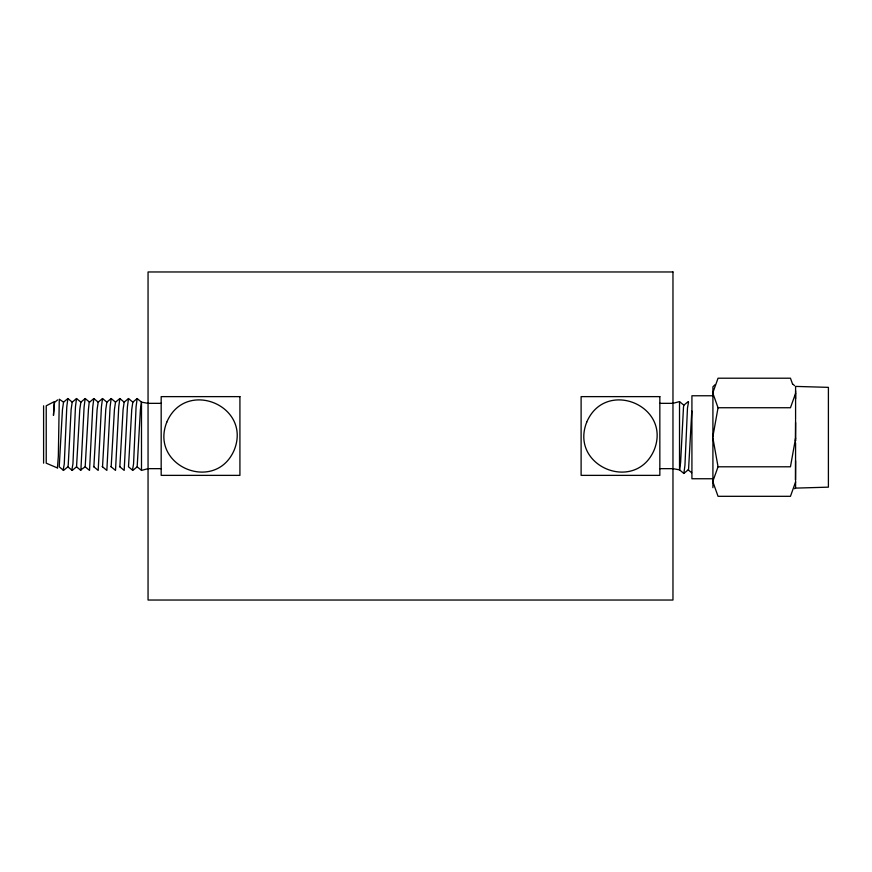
<?xml version="1.0" encoding="UTF-8"?>
<svg xmlns="http://www.w3.org/2000/svg" width="872" height="872" viewBox="0 0 872 872"><rect width="100%" height="100%" fill="white"/><g stroke="black" fill="none" stroke-linecap="round" stroke-linejoin="round"><path stroke-width="1.31" d="M795.591 422.626L795.515 441.047L795.591 420.304M795.591 460.776L795.526 479.927L795.591 442.932M691.801 411.017L688.553 469.528L683.855 473.452L679.528 469.855L672.966 468.656L659.842 468.656M93.86 398.548L89.173 402.472L88.443 409.491L85.194 466.825L89.533 470.411L92.781 406.712L93.86 398.548L98.187 402.145L102.525 398.548L106.853 402.145L111.18 398.548L115.518 402.145L119.846 398.548L124.173 402.145L128.5 398.548L132.838 402.145L137.166 398.548L141.493 402.145L148.055 403.344L161.178 403.344M93.5 466.498L98.187 470.411L101.435 406.712L102.525 398.548M102.166 466.498L106.853 470.411L110.101 406.712L111.18 398.548M110.82 466.498L115.518 470.411L118.756 406.712L119.846 398.548M119.486 466.498L124.173 470.411L127.421 406.712L128.5 398.548M688.553 401.948L687.474 408.063L684.945 465.288L683.855 473.452M712.914 436.425L718.048 407.736L712.914 393.392M795.591 438.104L790.457 466.793L718.048 466.793L712.914 481.126M57.454 467.654L58.337 456.263L59.285 399.202L63.547 402.145L67.874 398.548L72.213 402.145L76.54 398.548L80.867 402.145L85.194 398.548L89.533 402.145M795.591 390.776L795.591 398.831M63.547 402.145L62.468 409.491L59.22 466.825L63.547 470.411L67.874 466.825L68.234 464.94L71.123 409.491L72.213 402.145M67.874 466.825L72.213 470.411L76.54 466.825L79.788 409.491L80.867 402.145M93.86 466.825L97.108 409.491L98.187 402.145M102.525 466.825L105.774 409.491L106.853 402.145M111.18 466.825L114.428 409.491L115.518 402.145M119.846 466.825L123.094 409.491L124.173 402.145M161.178 468.656L148.055 468.656L141.493 470.411L141.493 402.145L140.414 409.491L137.166 466.825L132.838 470.411L128.5 466.825L131.748 409.491L132.838 402.145M688.193 401.589L683.855 405.175L683.495 407.06L680.607 462.509L679.528 469.855L679.528 401.589L672.966 403.344L659.842 403.344M712.914 392.553L718.048 378.208L790.457 378.208L792.604 384.181M795.591 393.392L790.457 407.736L718.048 407.736M795.591 481.965L790.457 496.31L718.048 496.31L712.914 481.965M794.599 488.745L795.591 487.677M714.92 384.781L712.914 386.841L712.914 487.677M67.874 398.548L66.795 406.712L64.266 463.937L63.187 470.052M76.54 398.548L75.461 406.712L72.932 463.937L71.842 470.052M85.194 398.548L84.115 406.712L80.867 470.411L76.54 466.825M137.166 398.548L136.087 406.712L133.558 463.937L132.479 470.052M57.574 399.91L54.522 402.472L53.465 415.388L54.271 401.632L46.227 405.796L46.227 463.174L57.607 468.035M85.194 466.825L80.507 470.052M712.914 395.768L691.921 395.768L691.921 478.75L712.914 478.75M795.591 386.405L828.4 387.364L828.4 487.154L795.591 488.113L795.591 480.57M683.855 405.175L679.888 401.948M688.193 469.855L691.659 472.733M137.166 466.825L141.133 470.052M793.193 384.29L794.512 385.707M712.914 438.104L718.048 466.793M795.591 386.841L795.591 419.508M43.6 405.796L43.6 463.174M166.792 422.157C149.221 466.455 215.7 493.726 234.306 449.843C251.866 405.545 185.398 378.274 166.792 422.157M586.725 422.157C569.154 466.455 635.623 493.726 654.229 449.843C671.8 405.545 605.332 378.274 586.725 422.157M672.966 271.966L148.055 271.966L148.055 600.034L672.966 600.034L672.966 271.966M239.92 396.629L161.178 396.629L161.178 475.371L239.92 475.371L239.92 396.629M659.842 396.629L581.112 396.629L581.112 475.371L659.842 475.371L659.842 396.629"/></g></svg>
